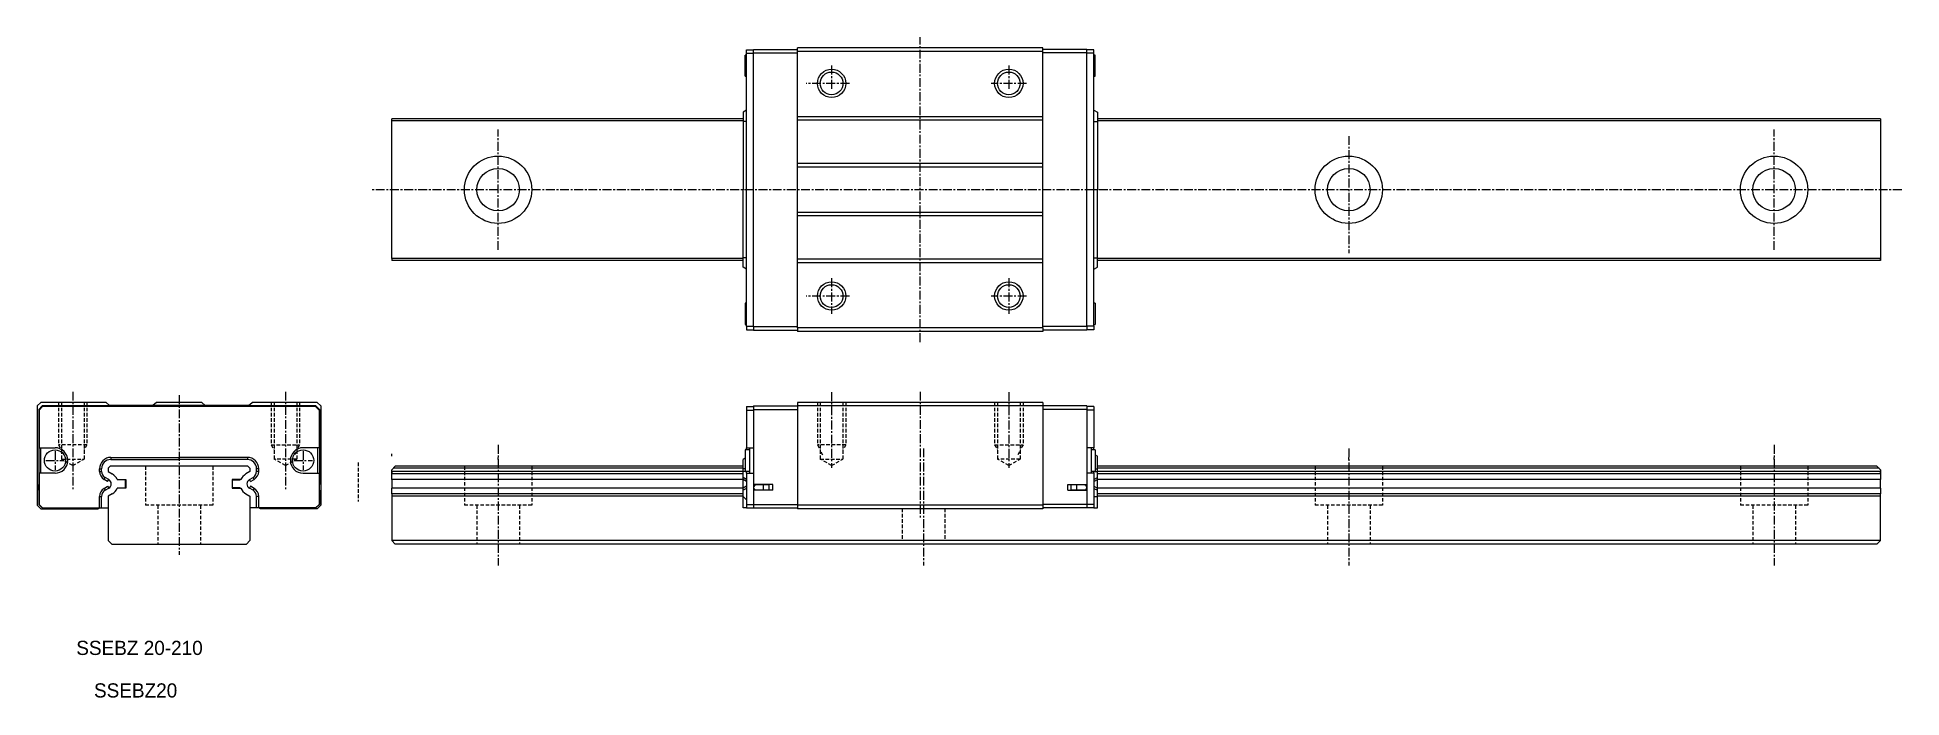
# Model space of a CAD drawing. Extents: x 2 to 265, y 0 to 93.
import ezdxf

# ---------------------------------------------------------------- set-up
doc = ezdxf.new("R2010")
doc.units = 0
doc.linetypes.add('CENTER', pattern=[2, 1.25, -0.25, 0.25, -0.25])
doc.linetypes.add('DASHED', pattern=[0.75, 0.5, -0.25])
doc.layers.get('0').update_dxf_attribs({"linetype": 'CONTINUOUS'})
doc.layers.add('CENTER', color=1, linetype='CENTER')

msp = doc.modelspace()

# ---------------------------------------------------------------- linework, layer by layer
at = {"color": 7, "linetype": 'CONTINUOUS'}
for p, q in [((102.05, 90.5), (101.85, 90.5)), ((101.85, 87.5), (101.85, 90.5)), ((102.05, 90.75), (102.05, 91.25)), ((102.05, 91.25), (103.05, 91.25)), ((102.05, 52.25), (102.05, 90.75)), ((102.05, 90.75), (103.05, 90.75)), ((103.05, 91.3), (109.25, 91.3)), ((103.05, 90.8), (103.05, 91.3)), ((103.05, 52.2), (103.05, 90.8)), ((103.05, 90.8), (109.25, 90.8)), ((143.85, 91.5), (109.25, 91.5)), ((109.25, 91), (109.25, 91.5)), ((109.25, 52), (109.25, 91)), ((143.85, 91), (109.25, 91)), ((143.85, 91), (143.85, 91.5)), ((150.05, 91.3), (143.85, 91.3)), ((143.85, 52), (143.85, 91)), ((150.05, 90.8), (143.85, 90.8)), ((150.05, 90.8), (150.05, 91.3)), ((151.05, 91.25), (150.05, 91.25)), ((150.05, 52.2), (150.05, 90.8)), ((151.05, 90.75), (150.05, 90.75)), ((151.05, 90.75), (151.05, 91.25)), ((151.05, 52.25), (151.05, 90.75)), ((151.25, 90.5), (151.05, 90.5)), ((151.25, 87.5), (151.25, 90.5)), ((101.85, 87.5), (102.05, 87.5)), ((151.05, 87.5), (151.25, 87.5)), ((102.05, 82.73), (101.55, 82.43)), ((101.55, 82.43), (101.55, 81.13)), ((143.85, 81.8), (109.25, 81.8)), ((151.05, 82.73), (151.55, 82.43)), ((151.55, 82.43), (151.55, 81.13)), ((101.55, 81.5), (52, 81.5)), ((52, 81.2), (52, 81.5)), ((52, 61.8), (52, 81.2)), ((101.55, 81.2), (52, 81.2)), ((101.55, 81.13), (101.55, 71.5)), ((102.05, 81.13), (101.55, 81.13)), ((143.85, 81.3), (109.25, 81.3)), ((151.05, 81.13), (151.55, 81.13)), ((262, 81.5), (151.55, 81.5)), ((262, 81.2), (151.55, 81.2)), ((151.55, 81.13), (151.55, 71.5)), ((262, 81.5), (262, 61.5)), ((262, 81.5), (262, 81.2)), ((143.85, 75.2), (109.25, 75.2)), ((143.85, 74.7), (109.25, 74.7)), ((101.55, 61.87), (101.55, 71.5)), ((151.55, 71.5), (151.05, 71.5)), ((151.55, 61.87), (151.55, 71.5)), ((143.85, 68.3), (109.25, 68.3)), ((143.85, 67.8), (109.25, 67.8)), ((101.55, 61.8), (52, 61.8)), ((52, 61.8), (52, 61.5)), ((101.55, 61.5), (52, 61.5)), ((102.05, 61.87), (101.55, 61.87)), ((101.55, 60.57), (101.55, 61.87)), ((102.05, 60.27), (101.55, 60.57)), ((143.85, 61.7), (109.25, 61.7)), ((143.85, 61.2), (109.25, 61.2)), ((151.05, 61.87), (151.55, 61.87)), ((151.05, 60.27), (151.55, 60.57)), ((151.55, 60.57), (151.55, 61.87)), ((262, 61.8), (151.55, 61.8)), ((262, 61.5), (151.55, 61.5)), ((262, 61.5), (262, 61.8)), ((102.05, 55.5), (101.85, 55.5)), ((101.85, 55.5), (101.85, 52.5)), ((151.25, 55.5), (151.05, 55.5)), ((151.25, 55.5), (151.25, 52.5)), ((101.85, 52.5), (102.05, 52.5)), ((102.05, 52.25), (102.05, 51.75)), ((102.05, 52.25), (103.05, 52.25)), ((102.05, 51.75), (103.05, 51.75)), ((103.05, 52.2), (109.25, 52.2)), ((103.05, 52.2), (103.05, 51.7)), ((103.05, 51.7), (109.25, 51.7)), ((143.85, 52), (109.25, 52)), ((109.25, 52), (109.25, 51.5)), ((143.85, 51.5), (109.25, 51.5)), ((150.05, 52.2), (143.85, 52.2)), ((143.85, 52), (143.85, 51.5)), ((150.05, 51.7), (143.85, 51.7)), ((151.05, 52.25), (150.05, 52.25)), ((150.05, 52.2), (150.05, 51.7)), ((151.05, 51.75), (150.05, 51.75)), ((151.05, 52.5), (151.25, 52.5)), ((151.05, 52.25), (151.05, 51.75)), ((2.5, 41.5), (2, 41)), ((2, 41), (2, 27)), ((2.7, 41), (2.2, 40.5)), ((2.2, 40.5), (2.2, 29.9)), ((2.75, 40.9), (2.25, 40.4)), ((2.25, 40.4), (2.25, 35.1)), ((11.7, 41.5), (2.5, 41.5)), ((41.3, 41), (2.7, 41)), ((41.25, 40.9), (2.75, 40.9)), ((12.2, 41.05), (11.7, 41.5)), ((31.8, 41.05), (12.2, 41.05)), ((18.8, 41.5), (18.3, 41.05)), ((25.2, 41.5), (18.8, 41.5)), ((25.2, 41.5), (25.7, 41.05)), ((31.8, 41.05), (32.3, 41.5)), ((41.5, 41.5), (32.3, 41.5)), ((41.25, 40.9), (41.75, 40.4)), ((41.3, 41), (41.8, 40.5)), ((41.5, 41.5), (42, 41)), ((41.75, 40.4), (41.75, 35.1)), ((41.8, 40.5), (41.8, 29.9)), ((42, 41), (42, 27)), ((102.05, 40.9), (102.05, 40.4)), ((102.05, 40.9), (103.05, 40.9)), ((102.05, 40.4), (102.05, 35.1)), ((102.05, 40.4), (103.05, 40.4)), ((103.05, 41), (109.25, 41)), ((103.05, 41), (103.05, 40.5)), ((103.05, 40.5), (109.25, 40.5)), ((103.05, 40.5), (103.05, 29.9)), ((143.85, 41.5), (109.25, 41.5)), ((109.25, 41.5), (109.25, 41)), ((143.85, 41), (109.25, 41)), ((109.25, 41), (109.25, 27)), ((143.85, 41.5), (143.85, 41)), ((143.85, 41), (143.85, 27)), ((150.05, 41), (143.85, 41)), ((150.05, 40.5), (143.85, 40.5)), ((150.05, 41), (150.05, 40.5)), ((151.05, 40.9), (150.05, 40.9)), ((150.05, 40.5), (150.05, 29.9)), ((151.05, 40.4), (150.05, 40.4)), ((151.05, 40.9), (151.05, 40.4)), ((151.05, 40.4), (151.05, 35.1)), ((2.25, 35.1), (4.5, 35.1)), ((2.45, 35.1), (2.45, 31.5)), ((41.75, 35.1), (39.5, 35.1)), ((41.55, 35.1), (41.55, 31.5)), ((52, 33.93), (52, 34.23)), ((102.45, 34.8), (101.85, 34.8)), ((101.85, 34.8), (101.85, 31.8)), ((102.05, 34.8), (102.05, 35.1)), ((102.05, 35.1), (103.05, 35.1)), ((102.45, 35.1), (102.45, 31.5)), ((151.05, 35.1), (150.05, 35.1)), ((150.65, 35.1), (150.65, 31.5)), ((151.25, 34.8), (150.65, 34.8)), ((151.05, 34.8), (151.05, 35.1)), ((151.25, 34.8), (151.25, 31.8)), ((10.77, 31.764275), (10.77, 32.13)), ((10.77, 32.13), (11.07, 32.13)), ((10.77, 31.764275), (11.07, 31.764275)), ((11.07, 31.764275), (11.07, 32.13)), ((12.3, 32.5), (12, 32.2)), ((12, 32.2), (12, 31.723861)), ((12, 31.723861), (12.56, 31.400544)), ((31.7, 32.5), (12.3, 32.5)), ((12.37, 33.73), (22, 33.73)), ((12.37, 33.73), (12.37, 33.43)), ((12.37, 33.43), (22, 33.43)), ((31.63, 33.73), (22, 33.73)), ((22, 33.43), (22, 33.73)), ((31.63, 33.43), (22, 33.43)), ((32, 31.723861), (31.44, 31.400544)), ((31.63, 33.73), (31.63, 33.43)), ((31.7, 32.5), (32, 32.2)), ((32, 32.2), (32, 31.723861)), ((33.23, 32.13), (32.93, 32.13)), ((32.93, 31.764275), (32.93, 32.13)), ((33.23, 31.764275), (32.93, 31.764275)), ((33.23, 31.764275), (33.23, 32.13)), ((52.5, 32.5), (52, 32)), ((52, 30.6), (52, 32)), ((101.55, 31.723861), (52, 31.723861)), ((52, 31.723861), (52, 31.400544)), ((101.55, 32.2), (52.2, 32.2)), ((101.55, 32.5), (52.5, 32.5)), ((67, 33.43), (67, 33.73)), ((101.85, 33.61), (101.55, 33.43)), ((101.55, 32.13), (101.55, 33.43)), ((101.55, 31.764275), (101.55, 32.13)), ((101.85, 32.13), (101.55, 32.13)), ((102.05, 31.764275), (101.55, 31.764275)), ((101.55, 30.89825), (101.55, 31.764275)), ((101.85, 31.8), (102.45, 31.8)), ((102.05, 31.5), (102.05, 31.8)), ((150.65, 31.8), (151.25, 31.8)), ((151.05, 31.5), (151.05, 31.8)), ((151.05, 31.764275), (151.55, 31.764275)), ((151.25, 34.11), (151.55, 33.93)), ((151.25, 32.13), (151.55, 32.13)), ((151.55, 32.13), (151.55, 33.93)), ((261.5, 32.5), (151.55, 32.5)), ((261.8, 32.2), (151.55, 32.2)), ((151.55, 31.764275), (151.55, 32.13)), ((151.55, 30.89825), (151.55, 31.764275)), ((262, 31.723861), (151.55, 31.723861)), ((187, 33.43), (187, 33.73)), ((247, 33.43), (247, 33.73)), ((261.5, 32.5), (262, 32)), ((262, 32), (262, 30.6)), ((262, 31.400544), (262, 31.723861)), ((2.2, 29.9), (2.25, 29.9)), ((2.2, 29.1), (2.2, 29.9)), ((2.2, 29.1), (2.2, 27.1)), ((2.2, 29.1), (2.25, 29.1)), ((2.25, 31.5), (2.25, 27.1)), ((4.5, 31.5), (2.25, 31.5)), ((11.42, 30.638442), (11.57, 30.89825)), ((11.925814, 30.34641), (11.42, 30.638442)), ((11.42, 29.361558), (11.925814, 29.65359)), ((11.42, 29.361558), (11.57, 29.10175)), ((12.075814, 30.606218), (11.57, 30.89825)), ((11.57, 29.10175), (12.075814, 29.393782)), ((11.925814, 30.34641), (12.075814, 30.606218)), ((11.925814, 29.65359), (12.075814, 29.393782)), ((13.282271, 30.6), (14.5, 30.6)), ((14.5, 29.4), (13.282271, 29.4)), ((13.379145, 30.549999), (13.358567, 30.600219)), ((13.358585, 29.399825), (13.379143, 29.450002)), ((14.45, 30.55), (13.379148, 30.55)), ((13.379148, 29.45), (14.45, 29.45)), ((14.45, 29.45), (14.45, 30.55)), ((14.5, 30.6), (14.5, 29.4)), ((29.5, 30.6), (29.5, 29.4)), ((30.717729, 30.6), (29.5, 30.6)), ((29.5, 29.4), (30.717729, 29.4)), ((29.55, 30.55), (30.620852, 30.55)), ((29.55, 29.45), (29.55, 30.55)), ((30.620852, 29.45), (29.55, 29.45)), ((30.620855, 30.549999), (30.641433, 30.600219)), ((30.641415, 29.399825), (30.620857, 29.450002)), ((31.924186, 30.606218), (32.43, 30.89825)), ((32.074186, 30.34641), (31.924186, 30.606218)), ((32.074186, 29.65359), (31.924186, 29.393782)), ((32.43, 29.10175), (31.924186, 29.393782)), ((32.074186, 30.34641), (32.58, 30.638442)), ((32.58, 29.361558), (32.074186, 29.65359)), ((32.58, 30.638442), (32.43, 30.89825)), ((32.58, 29.361558), (32.43, 29.10175)), ((39.5, 31.5), (41.75, 31.5)), ((41.75, 31.5), (41.75, 27.1)), ((41.8, 29.9), (41.75, 29.9)), ((41.8, 29.1), (41.75, 29.1)), ((41.8, 29.1), (41.8, 29.9)), ((41.8, 29.1), (41.8, 27.1)), ((101.55, 31.400544), (52, 31.400544)), ((101.55, 30.6), (52, 30.6)), ((52, 30.6), (52, 29.4)), ((101.55, 29.4), (52, 29.4)), ((52, 28.599456), (52, 29.4)), ((101.55, 30.606218), (101.55, 30.89825)), ((102.05, 30.638442), (101.55, 30.89825)), ((101.55, 29.393782), (101.55, 30.606218)), ((102.05, 30.34641), (101.55, 30.606218)), ((102.05, 29.65359), (101.55, 29.393782)), ((101.55, 29.10175), (101.55, 29.393782)), ((102.05, 29.361558), (101.55, 29.10175)), ((101.55, 28.235725), (101.55, 29.10175)), ((102.05, 31.5), (102.05, 27.1)), ((102.05, 31.5), (103.05, 31.5)), ((105.75, 29.9), (103.05, 29.9)), ((103.05, 29.9), (103.05, 29.1)), ((103.05, 29.1), (103.05, 27.1)), ((105.75, 29.1), (103.05, 29.1)), ((104.45, 29.85), (103.4, 29.85)), ((104.45, 29.85), (103.4, 29.85)), ((103.4, 29.15), (104.45, 29.15)), ((103.4, 29.15), (104.45, 29.15)), ((103.85, 29.85), (103.85, 29.9)), ((103.85, 29.1), (103.85, 29.15)), ((104.310586, 29.85), (104.310586, 29.9)), ((104.310586, 29.1), (104.310586, 29.15)), ((104.45, 29.5), (104.45, 29.85)), ((105.25, 29.85), (104.45, 29.85)), ((105.25, 29.85), (104.45, 29.85)), ((104.45, 29.5), (104.45, 29.85)), ((104.45, 29.15), (104.45, 29.5)), ((104.45, 29.15), (104.45, 29.5)), ((104.45, 29.15), (105.25, 29.15)), ((104.45, 29.15), (105.25, 29.15)), ((105.25, 29.5), (105.25, 29.85)), ((105.25, 29.5), (105.25, 29.85)), ((105.25, 29.15), (105.25, 29.5)), ((105.25, 29.15), (105.25, 29.5)), ((105.75, 29.1), (105.75, 29.9)), ((147.35, 29.9), (150.05, 29.9)), ((147.35, 29.1), (147.35, 29.9)), ((147.35, 29.1), (150.05, 29.1)), ((148.65, 29.85), (147.85, 29.85)), ((147.85, 29.5), (147.85, 29.85)), ((147.85, 29.15), (147.85, 29.5)), ((147.85, 29.15), (148.65, 29.15)), ((149.7, 29.85), (148.65, 29.85)), ((148.65, 29.5), (148.65, 29.85)), ((148.65, 29.15), (148.65, 29.5)), ((148.65, 29.15), (149.7, 29.15)), ((148.789414, 29.85), (148.789414, 29.9)), ((148.789414, 29.1), (148.789414, 29.15)), ((149.25, 29.85), (149.25, 29.9)), ((149.25, 29.1), (149.25, 29.15)), ((151.05, 31.5), (150.05, 31.5)), ((150.05, 29.9), (150.05, 29.1)), ((150.05, 29.1), (150.05, 27.1)), ((151.05, 31.5), (151.05, 27.1)), ((151.05, 30.638442), (151.55, 30.89825)), ((151.05, 30.34641), (151.55, 30.606218)), ((151.05, 29.65359), (151.55, 29.393782)), ((151.05, 29.361558), (151.55, 29.10175)), ((262, 31.400544), (151.55, 31.400544)), ((151.55, 30.606218), (151.55, 30.89825)), ((151.55, 29.393782), (151.55, 30.606218)), ((262, 30.6), (151.55, 30.6)), ((262, 29.4), (151.55, 29.4)), ((151.55, 29.10175), (151.55, 29.393782)), ((151.55, 28.235725), (151.55, 29.10175)), ((262, 29.4), (262, 30.6)), ((262, 29.4), (262, 28.599456)), ((2, 27), (2.5, 26.5)), ((2.2, 27.1), (2.7, 26.6)), ((2.25, 27.1), (2.75, 26.6)), ((2.5, 26.5), (10.527747, 26.5)), ((2.7, 26.6), (2.75, 26.6)), ((2.75, 26.6), (10.77, 26.6)), ((10.527747, 26.5), (10.742197, 26.6)), ((10.77, 28.235725), (11.07, 28.235725)), ((10.77, 26.6), (10.77, 28.235725)), ((10.77, 26.6), (11.07, 26.6)), ((11.07, 26.6), (11.07, 28.235725)), ((11.07, 26.6), (12, 26.6)), ((12.56, 28.599456), (12, 28.276139)), ((12, 28.276139), (12, 22)), ((31.44, 28.599456), (32, 28.276139)), ((32, 28.276139), (32, 22)), ((32.93, 26.6), (32, 26.6)), ((33.23, 28.235725), (32.93, 28.235725)), ((32.93, 26.6), (32.93, 28.235725)), ((33.23, 26.6), (32.93, 26.6)), ((33.23, 26.6), (33.23, 28.235725)), ((41.25, 26.6), (33.23, 26.6)), ((33.472253, 26.5), (33.257803, 26.6)), ((41.5, 26.5), (33.472253, 26.5)), ((41.75, 27.1), (41.25, 26.6)), ((41.3, 26.6), (41.25, 26.6)), ((41.8, 27.1), (41.3, 26.6)), ((42, 27), (41.5, 26.5)), ((101.55, 28.599456), (52, 28.599456)), ((52, 28.599456), (52, 28.276139)), ((52, 28.276139), (52, 22)), ((101.55, 28.276139), (52, 28.276139)), ((101.55, 26.6), (101.55, 28.235725)), ((102.05, 27.735725), (101.55, 28.235725)), ((102.05, 26.6), (101.55, 26.6)), ((102.05, 27.1), (102.05, 26.6)), ((102.05, 27.1), (103.05, 27.1)), ((102.05, 26.6), (103.05, 26.6)), ((103.05, 27.1), (109.25, 27.1)), ((103.05, 27.1), (103.05, 26.6)), ((103.05, 26.6), (109.25, 26.6)), ((143.85, 27), (109.25, 27)), ((109.25, 27), (109.25, 26.5)), ((143.85, 26.5), (109.25, 26.5)), ((150.05, 27.1), (143.85, 27.1)), ((143.85, 27), (143.85, 26.5)), ((150.05, 26.6), (143.85, 26.6)), ((150.05, 27.1), (150.05, 26.6)), ((151.05, 27.1), (150.05, 27.1)), ((151.05, 26.6), (150.05, 26.6)), ((151.05, 28.235725), (151.55, 28.235725)), ((151.05, 27.1), (151.05, 26.6)), ((151.05, 26.6), (151.55, 26.6)), ((262, 28.599456), (151.55, 28.599456)), ((262, 28.276139), (151.55, 28.276139)), ((151.55, 26.6), (151.55, 28.235725)), ((262, 28.276139), (262, 28.599456)), ((262, 22), (262, 28.276139)), ((12, 22), (12.5, 21.5)), ((12.5, 21.5), (31.5, 21.5)), ((32, 22), (31.5, 21.5)), ((262, 22), (52, 22)), ((52, 22), (52.5, 21.5)), ((261.5, 21.5), (52.5, 21.5)), ((262, 22), (261.5, 21.5))]:
    msp.add_line(p, q, dxfattribs=at)
at = {"color": 3, "linetype": 'DASHED'}
for p, q in [((5, 41.5), (5, 35.5)), ((5.4, 41.5), (5.4, 33.5)), ((8.6, 41.5), (8.6, 33.5)), ((9, 41.5), (9, 35.5)), ((35, 41.5), (35, 35.5)), ((35.4, 41.5), (35.4, 33.5)), ((38.6, 41.5), (38.6, 33.5)), ((39, 41.5), (39, 35.5)), ((112.05, 41.5), (112.05, 35.5)), ((112.45, 41.5), (112.45, 33.5)), ((115.65, 41.5), (115.65, 33.5)), ((116.05, 41.5), (116.05, 35.5)), ((137.05, 41.5), (137.05, 35.5)), ((137.45, 41.5), (137.45, 33.5)), ((140.65, 41.5), (140.65, 33.5)), ((141.05, 41.5), (141.05, 35.5)), ((5, 35.5), (5.4, 34.80718)), ((9, 35.5), (5, 35.5)), ((5.5, 34.5), (5.725, 34.110289)), ((9, 35.5), (8.6, 34.80718)), ((35, 35.5), (39, 35.5)), ((35, 35.5), (35.4, 34.80718)), ((38.5, 34.5), (38.275, 34.110289)), ((38.5, 34.5), (38.275, 34.110289)), ((39, 35.5), (38.6, 34.80718)), ((116.05, 35.5), (112.05, 35.5)), ((112.05, 35.5), (112.45, 34.80718)), ((112.55, 34.5), (112.775, 34.110289)), ((112.55, 34.5), (112.775, 34.110289)), ((116.05, 35.5), (115.65, 34.80718)), ((137.05, 35.5), (137.45, 34.80718)), ((137.05, 35.5), (141.05, 35.5)), ((140.55, 34.5), (140.325, 34.110289)), ((140.55, 34.5), (140.325, 34.110289)), ((141.05, 35.5), (140.65, 34.80718)), ((7, 32.576242), (5.4, 33.5)), ((5.4, 33.5), (8.6, 33.5)), ((7, 32.576242), (8.6, 33.5)), ((17.25, 32.5), (17.25, 27)), ((26.75, 32.5), (26.75, 27)), ((37, 32.576242), (35.4, 33.5)), ((38.6, 33.5), (35.4, 33.5)), ((37, 32.576242), (38.6, 33.5)), ((47.25, 33), (47.25, 27.5)), ((62.25, 32.5), (62.25, 27)), ((71.75, 32.5), (71.75, 27)), ((112.45, 33.5), (115.65, 33.5)), ((114.05, 32.576242), (112.45, 33.5)), ((114.05, 32.576242), (115.65, 33.5)), ((140.65, 33.5), (137.45, 33.5)), ((139.05, 32.576242), (137.45, 33.5)), ((139.05, 32.576242), (140.65, 33.5)), ((182.25, 32.5), (182.25, 27)), ((191.75, 32.5), (191.75, 27)), ((242.25, 32.5), (242.25, 27)), ((251.75, 32.5), (251.75, 27)), ((26.75, 27), (17.25, 27)), ((19, 27), (19, 21.5)), ((25, 27), (25, 21.5)), ((71.75, 27), (62.25, 27)), ((64, 27), (64, 21.5)), ((70, 27), (70, 21.5)), ((124, 26.5), (124, 22)), ((130, 26.5), (130, 22)), ((191.75, 27), (182.25, 27)), ((184, 27), (184, 21.5)), ((190, 27), (190, 21.5)), ((251.75, 27), (242.25, 27)), ((244, 27), (244, 21.5)), ((250, 27), (250, 21.5))]:
    msp.add_line(p, q, dxfattribs=at)
at = {"color": 3, "linetype": 'CONTINUOUS'}
for centre in [(114.05, 86.5), (139.05, 86.5), (114.05, 56.5), (139.05, 56.5)]:
    msp.add_circle(centre, 2, dxfattribs=at)
at = {"color": 7, "linetype": 'CONTINUOUS'}
for centre, radius in [((114.05, 86.5), 1.6), ((139.05, 86.5), 1.6), ((67, 71.5), 4.75), ((67, 71.5), 3), ((187, 71.5), 4.75), ((187, 71.5), 3), ((247, 71.5), 4.75), ((247, 71.5), 3), ((114.05, 56.5), 1.6), ((139.05, 56.5), 1.6), ((4.5, 33.3), 1.5), ((39.5, 33.3), 1.5)]:
    msp.add_circle(centre, radius, dxfattribs=at)
for centre, radius, start, end in [((4.5, 33.3), 1.8, 270, 90), ((39.5, 33.3), 1.8, 90, 270), ((12.370023, 32.129977), 1.600023, 90.000833, 179.999167), ((12.07, 31.764275), 1.3, 180, 240), ((12.37, 32.13), 1.3, 90, 180), ((12.07, 31.764275), 1, 180, 240), ((31.629977, 32.129977), 1.600023, 0.000833, 89.999167), ((31.63, 32.13), 1.3, 0, 90), ((31.93, 31.764275), 1, 300, 0), ((31.93, 31.764275), 1.3, 300, 0), ((12.07, 28.235725), 1.3, 120, 180), ((12.07, 28.235725), 1, 120, 180), ((11.725814, 30), 0.7, 300, 60), ((11.685, 29.885), 1.75, 24.115126, 60), ((11.685, 30.115), 1.75, 300, 335.884874), ((32.315, 29.885), 1.75, 120, 155.884874), ((32.315, 30.115), 1.75, 204.115126, 240), ((32.274186, 30), 0.7, 120, 240), ((31.93, 28.235725), 1, 0, 60), ((31.93, 28.235725), 1.3, 0, 60), ((103.4, 29.5), 0.35, 90, 180), ((103.4, 29.5), 0.35, 90, 180), ((103.4, 29.5), 0.35, 180, 270), ((103.4, 29.5), 0.35, 180, 270), ((149.7, 29.5), 0.35, 0, 90), ((149.7, 29.5), 0.35, 270, 0)]:
    msp.add_arc(centre, radius, start, end, dxfattribs=at)
at = {"layer": 'CENTER', "color": 1, "linetype": 'CENTER'}
for p, q in [((126.55, 50), (126.55, 93)), ((114.05, 89), (114.05, 85.5)), ((139.05, 89), (139.05, 85.5)), ((116.55, 86.5), (110.45, 86.5)), ((141.55, 86.5), (136.55, 86.5)), ((67, 63), (67, 80)), ((187, 79.058838), (187, 62.558838)), ((247, 63), (247, 80)), ((265, 71.5), (49, 71.5)), ((114.05, 59), (114.05, 54)), ((139.05, 59), (139.05, 54)), ((116.55, 56.5), (110.45, 56.5)), ((141.55, 56.5), (136.55, 56.5)), ((7, 43), (7, 29.263878)), ((22, 42.5), (22, 20)), ((37, 43), (37, 29.263878)), ((114.05, 42.94), (114.05, 32.263878)), ((126.55, 43), (126.55, 25)), ((139.05, 42.94), (139.05, 32.263878)), ((4.5, 34.6), (4.5, 32)), ((39.5, 34.6), (39.5, 32)), ((67, 35.5), (67, 18.5)), ((127, 35), (127, 18.5)), ((187, 35), (187, 18.5)), ((247, 35.5), (247, 18.5)), ((3.2, 33.3), (5.8, 33.3)), ((38.2, 33.3), (40.8, 33.3))]:
    msp.add_line(p, q, dxfattribs=at)

# ---------------------------------------------------------------- texts
at = {"color": 7, "linetype": 'CONTINUOUS'}
for s, p in [('SSEBZ 20-210', (7.5, 5.861438)), ('SSEBZ20', (10, -0.138562))]:
    msp.add_text(s, height=2, dxfattribs=at).set_placement(p)

doc.saveas('drawing.dxf')
